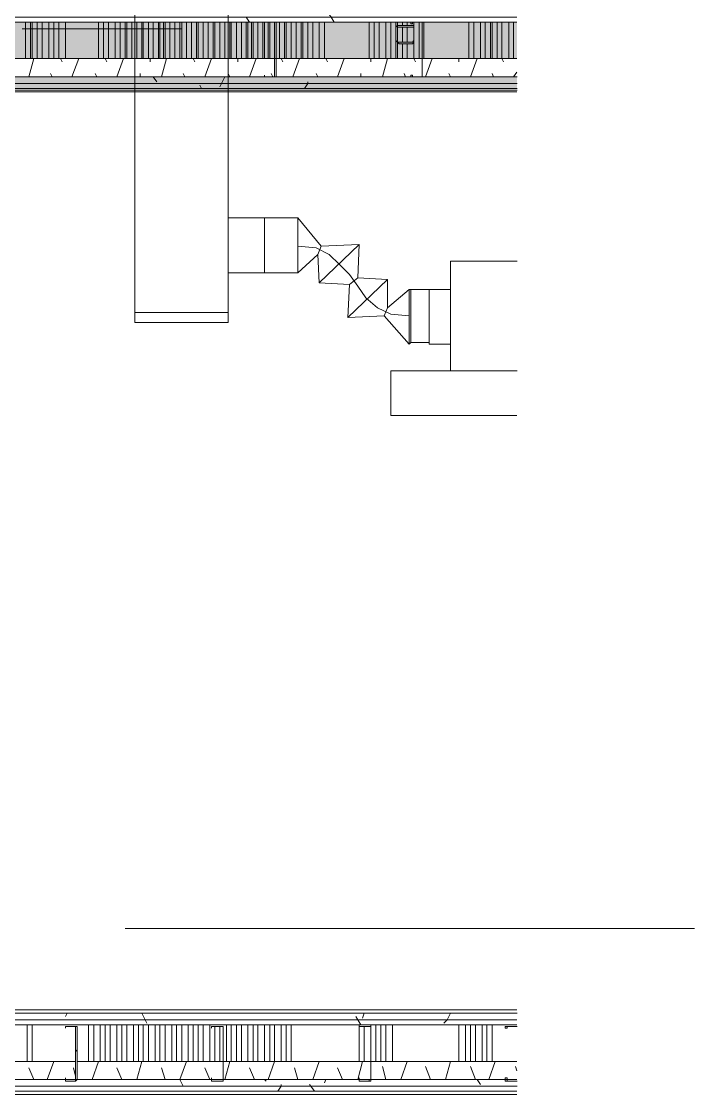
# Model space of a CAD drawing. Header units: metres. Extents: x 39 to 278, y -7 to 151.
# Drawn here: x 104.715 to 106.573, y 24.859 to 27.822 of the extents above; entities that cross this region are included whole.
import ezdxf

# ---------------------------------------------------------------- set-up
doc = ezdxf.new("R2010")
doc.units = ezdxf.units.M
doc.layers.add('HVAC - Ductos', color=5, linetype='Continuous', lineweight=50)
doc.layers.add('PDF_Geometry', color=7, linetype='Continuous', true_color=0xaaaaaa)
doc.layers.add('PDF_Solid Fills', color=7, linetype='Continuous', true_color=0xffffff)

msp = doc.modelspace()

# ---------------------------------------------------------------- hatches: boundary and pattern name
at = {"layer": 'PDF_Solid Fills', "lineweight": 0, "transparency": 33554559}
msp.add_hatch(color=256, dxfattribs=at).paths.add_polyline_path([(103.7312, 27.7191), (106.0824, 27.7191), (106.0824, 27.8199), (103.7312, 27.8199)])
msp.add_hatch(color=256, dxfattribs=at).paths.add_polyline_path([(103.7312, 27.7191), (106.0824, 27.7191), (106.0824, 27.8199), (103.7312, 27.8199)])
h = msp.add_hatch(color=256, dxfattribs=at)
h.paths.add_polyline_path([(105.7571, 27.8107), (105.7941, 27.8061), (105.7941, 27.8107)])
h.paths.add_polyline_path([(105.7941, 27.7649), (105.7571, 27.7649), (105.7941, 27.7603)])
h.paths.add_polyline_path([(105.753, 27.8061), (105.7483, 27.8061), (105.7483, 27.7695)])
h = msp.add_hatch(color=256, dxfattribs=at)
h.paths.add_polyline_path([(103.6029, 27.6366), (103.6029, 27.6503), (103.5618, 27.6503), (103.5618, 27.6366)])
h.paths.add_polyline_path([(103.7865, 27.6503), (103.7865, 27.6366), (106.0826, 27.6366), (106.0826, 27.6503)])
h = msp.add_hatch(color=256, dxfattribs=at)
h.paths.add_polyline_path([(103.6171, 27.6504), (103.6171, 27.6687), (103.58, 27.6687), (103.58, 27.6504)])
h.paths.add_polyline_path([(103.7683, 27.6687), (103.7683, 27.6504), (106.0825, 27.6504), (106.0825, 27.6687)])

# ---------------------------------------------------------------- linework, layer by layer
at = {"layer": 'HVAC - Ductos', "lineweight": 0}
for points in [[(105.2854, 28.5579), (105.2854, 27.0178), (105.0282, 27.0178), (105.0282, 28.5579)], [(105.4777, 27.2791), (105.4777, 27.2745), (105.4777, 27.2699), (105.4777, 27.2561), (105.4777, 27.2378), (105.4777, 27.2195), (105.4777, 27.2011), (105.4777, 27.1828), (105.4777, 27.1645), (105.4777, 27.1461), (105.4777, 27.137), (105.4777, 27.1278), (105.4777, 27.137), (105.4777, 27.1461), (105.4777, 27.1645), (105.4777, 27.1828), (105.4777, 27.2011), (105.4777, 27.2195), (105.4777, 27.2378), (105.4777, 27.2561), (105.4777, 27.2699), (105.4777, 27.2745)], [(105.4777, 27.1278), (105.4777, 27.2791)], [(105.7895, 27.082), (105.7895, 27.0728), (105.7895, 27.0591), (105.7895, 27.0453), (105.7895, 27.027), (105.7895, 27.0087), (105.7895, 26.9903), (105.7895, 26.972), (105.7895, 26.9537), (105.7895, 26.9445), (105.7895, 26.9353), (105.7895, 26.9445), (105.7895, 26.9537), (105.7895, 26.972), (105.7895, 26.9903), (105.7895, 27.0087), (105.7895, 27.027), (105.7895, 27.0453), (105.7895, 27.0591), (105.7895, 27.0728)], [(105.0282, 27.0178), (105.2854, 27.0178), (105.2854, 26.9903), (105.0282, 26.9903)]]:
    msp.add_lwpolyline(points, close=True, dxfattribs=at)
for points in [[(105.1571, 27.8016), (104.7171, 27.8016)], [(105.5418, 27.2011), (105.6471, 27.2057), (105.5371, 27.1003), (105.533, 27.1783), (105.4777, 27.1278), (105.3859, 27.1278), (105.3859, 27.137), (105.3859, 27.1461), (105.3859, 27.1645), (105.3859, 27.1828), (105.3859, 27.2011), (105.3859, 27.2195), (105.3859, 27.2378), (105.3859, 27.2561), (105.3859, 27.2699), (105.3859, 27.2745), (105.3859, 27.2791), (105.2854, 27.2791), (105.2854, 27.2745), (105.2854, 27.2699), (105.2854, 27.2561), (105.2854, 27.2378), (105.2854, 27.2195), (105.2854, 27.2011), (105.2854, 27.1828), (105.2854, 27.1645), (105.2854, 27.1461), (105.2854, 27.137), (105.2854, 27.1278), (105.3859, 27.1278), (105.3859, 27.137), (105.3859, 27.1461), (105.3859, 27.1645), (105.3859, 27.1828), (105.3859, 27.2011), (105.3859, 27.2195), (105.3859, 27.2378), (105.3859, 27.2561), (105.3859, 27.2699), (105.3859, 27.2745), (105.3859, 27.2791), (105.4777, 27.2791), (105.5418, 27.2011), (105.533, 27.1783)], [(105.4777, 27.2011), (105.5283, 27.1965), (105.5647, 27.1783), (105.5924, 27.1507), (105.6201, 27.1233), (105.643, 27.0911), (105.6653, 27.0591), (105.6977, 27.0315), (105.7341, 27.0133), (105.7847, 27.0087)], [(105.643, 27.1141), (105.7254, 27.1095), (105.6154, 27.0041), (105.6201, 27.0957), (105.5371, 27.1003), (105.6471, 27.2057), (105.643, 27.1141), (105.6201, 27.0957)], [(106.0829, 26.8574), (105.8995, 26.8574), (105.8995, 27.1599), (106.0829, 27.1599)], [(105.7254, 27.0315), (105.7847, 27.082), (105.7847, 26.9307), (105.7159, 27.0087), (105.6154, 27.0041), (105.7254, 27.1095), (105.7254, 27.0315), (105.7159, 27.0087)], [(105.8401, 27.082), (105.8401, 27.0728), (105.8401, 27.0637), (105.8401, 27.0453), (105.8401, 27.027), (105.8401, 27.0087), (105.8401, 26.9903), (105.8401, 26.972), (105.8401, 26.9537), (105.8401, 26.9399), (105.8401, 26.9353), (105.8401, 26.9307), (105.8995, 26.9307), (105.8995, 26.9353), (105.8995, 26.9399), (105.8995, 26.9537), (105.8995, 26.972), (105.8995, 26.9903), (105.8995, 27.0087), (105.8995, 27.027), (105.8995, 27.0407), (105.8995, 27.0545), (105.8995, 27.0683), (105.8995, 27.0774), (105.8995, 27.082), (105.8401, 27.082), (105.7895, 27.082), (105.7847, 27.082), (105.7847, 27.0774), (105.7847, 27.0637), (105.7847, 27.0361), (105.7847, 27.0087), (105.7847, 26.9766), (105.7847, 26.9537), (105.7847, 26.9353), (105.7847, 26.9307), (105.7847, 26.9353), (105.7847, 26.9537), (105.7847, 26.9766), (105.7847, 27.0087), (105.7847, 27.0361), (105.7847, 27.0637), (105.7847, 27.0774), (105.7847, 27.082)], [(105.7847, 26.9307), (105.7895, 26.9353), (105.7895, 26.9399), (105.7895, 26.9537), (105.7895, 26.9811), (105.7895, 27.0087), (105.7895, 27.0361), (105.7895, 27.0591), (105.7895, 27.0774), (105.7895, 27.082), (105.7895, 27.0774), (105.7895, 27.0591), (105.7895, 27.0361), (105.7895, 27.0087), (105.7895, 26.9811), (105.7895, 26.9537), (105.7895, 26.9399), (105.7895, 26.9353), (105.8401, 26.9353)], [(105.8401, 27.082), (105.8401, 27.082)], [(105.8401, 27.0683), (105.8401, 27.0728)], [(105.8401, 26.9537), (105.8401, 26.972), (105.8401, 26.9903), (105.8401, 27.0087), (105.8401, 27.027), (105.8401, 27.0453), (105.8401, 27.0591)], [(106.0826, 26.8574), (105.7341, 26.8574), (105.7341, 26.7337), (106.0826, 26.7337)]]:
    msp.add_lwpolyline(points, dxfattribs=at)
at = {"layer": 'PDF_Geometry', "lineweight": 0}
for points in [[(103.5483, 32.2979), (103.5483, 32.6737), (103.5435, 32.6737), (103.5388, 32.6737), (103.5341, 32.6737), (103.5341, 32.2979), (103.5341, 32.6737), (103.5388, 32.6737), (103.5435, 32.6737), (103.5483, 32.6737), (103.5483, 32.2887), (103.5483, 32.1971), (103.5483, 30.0887), (103.5483, 27.6365), (106.0826, 27.6365), (103.5483, 27.6365), (103.5483, 30.0933)], [(103.5618, 32.6737), (103.5618, 32.2887), (103.5618, 32.1971), (103.5618, 27.6687), (103.5618, 27.6503), (103.58, 27.6503), (103.6029, 27.6503), (103.6029, 27.6365), (103.6029, 25.0836), (103.6029, 24.9003), (103.6029, 24.882), (106.083, 24.882)], [(103.6812, 27.9437), (103.6812, 27.7191), (103.7312, 27.7191), (103.7312, 32.6737), (103.7312, 27.8199), (103.7312, 27.7191), (103.7312, 27.8199), (106.0828, 27.8199)], [(103.5483, 30.1162), (103.5483, 27.6365), (103.5847, 27.6365), (103.5847, 25.0836), (103.5847, 24.8682), (106.0826, 24.8682)], [(104.6024, 27.7191), (104.1988, 27.7191), (103.9512, 27.7191), (103.7312, 27.7191), (103.7312, 27.8199), (103.7453, 27.8199), (103.7636, 27.8199), (106.0825, 27.8199)], [(106.0826, 27.8199), (103.7453, 27.8199), (103.7453, 27.8337), (106.0826, 27.8337)], [(104.7259, 27.7191), (104.7259, 27.8199)], [(104.7401, 27.7191), (104.7401, 27.8199)], [(104.7441, 27.7191), (104.7441, 27.8199)], [(104.79, 27.7191), (104.79, 27.8199)], [(104.8042, 27.7191), (104.8042, 27.8199)], [(104.8177, 27.7191), (104.8177, 27.8199)], [(104.8359, 27.7191), (104.8359, 27.8199)], [(104.9277, 27.7191), (104.9277, 27.8199)], [(104.9412, 27.7191), (104.9412, 27.8199)], [(104.9553, 27.7191), (104.9553, 27.8199)], [(104.9736, 27.7191), (104.9736, 27.8199)], [(105.0012, 27.7191), (105.0012, 27.8199)], [(105.0053, 27.7191), (105.0053, 27.8199)], [(105.0471, 27.7191), (105.0471, 27.8199)], [(105.0512, 27.7191), (105.0512, 27.8199)], [(105.093, 27.7191), (105.093, 27.8199)], [(105.0971, 27.7191), (105.0971, 27.8199)], [(105.1065, 27.7191), (105.1065, 27.8199)], [(105.1112, 27.7191), (105.1112, 27.8199)], [(105.1524, 27.7191), (105.1524, 27.8199)], [(105.1571, 27.7191), (105.1571, 27.8199)], [(105.203, 27.7191), (105.203, 27.8199)], [(105.2442, 27.7191), (105.2442, 27.8199)], [(105.2482, 27.7191), (105.2482, 27.8199)], [(105.2624, 27.7191), (105.2624, 27.8199)], [(105.2901, 27.7191), (105.2901, 27.8199)], [(105.2941, 27.7191), (105.2941, 27.8199)], [(105.3353, 27.7191), (105.3353, 27.8199)], [(105.34, 27.7191), (105.34, 27.8199)], [(105.3495, 27.7191), (105.3495, 27.8199)], [(105.3542, 27.7191), (105.3542, 27.8199)], [(105.3812, 27.7191), (105.3812, 27.8199)], [(105.3859, 27.7191), (105.3859, 27.8199)], [(105.3954, 27.7191), (105.3954, 27.8199)], [(105.4001, 27.7191), (105.4001, 27.8199)], [(105.4136, 27.8199), (105.4136, 27.8199)], [(105.4412, 27.7191), (105.4412, 27.8199)], [(105.4453, 27.7191), (105.4453, 27.8199)], [(105.4871, 27.7191), (105.4871, 27.8199)], [(105.4912, 27.7191), (105.4912, 27.8199)], [(105.5054, 27.7191), (105.5054, 27.8199)], [(105.5188, 27.7191), (105.5188, 27.8199)], [(105.5371, 27.7191), (105.5371, 27.8199)], [(105.5512, 27.7191), (105.5512, 27.8199)], [(105.6747, 27.7191), (105.6747, 27.8199)], [(105.6882, 27.7191), (105.6882, 27.8199)], [(105.7024, 27.7191), (105.7024, 27.8199)], [(105.7206, 27.7191), (105.7206, 27.8199)], [(105.7483, 27.8061), (105.7483, 27.8199)], [(105.753, 27.8061), (105.753, 27.8199)], [(105.78, 27.8107), (105.78, 27.8199)], [(105.7982, 27.7191), (105.7982, 27.8199)], [(105.8124, 27.7191), (105.8124, 27.8199)], [(105.8212, 27.8199), (105.8212, 27.8199)], [(105.8212, 27.8199), (105.8212, 27.8199)], [(105.8259, 27.7191), (105.8259, 27.8199)], [(105.9501, 27.7191), (105.9501, 27.8199)], [(105.9636, 27.7191), (105.9636, 27.8199)], [(105.9818, 27.7191), (105.9818, 27.8199)], [(105.9953, 27.7191), (105.9953, 27.8199)], [(106.0095, 27.7191), (106.0095, 27.8199)], [(106.0142, 27.7191), (106.0142, 27.8199)], [(106.0601, 27.7191), (106.0601, 27.8199)], [(106.0736, 27.7191), (106.0736, 27.8199)], [(105.3859, 27.8153), (105.3859, 27.8153)], [(105.78, 27.7649), (105.78, 27.8061)], [(105.7982, 27.8061), (105.7982, 27.7695), (105.7982, 27.8061)], [(105.7483, 27.7191), (105.7483, 27.7695)], [(105.753, 27.7191), (105.753, 27.7695)], [(105.78, 27.7191), (105.78, 27.7603)], [(104.6071, 27.7191), (105.4183, 27.7191), (105.8212, 27.7191), (106.0828, 27.7191)], [(105.3859, 27.6733), (105.3859, 27.6733)], [(103.5618, 27.6365), (103.5618, 27.6503), (106.083, 27.6503)], [(106.0829, 27.6503), (103.58, 27.6503), (103.58, 27.6687), (106.0829, 27.6687)], [(106.0826, 27.6687), (103.6812, 27.6687)], [(106.0826, 27.6687), (103.7683, 27.6687), (103.7683, 27.6503), (103.7683, 27.6365), (103.7683, 25.0836), (103.7683, 25.0653), (103.7683, 25.0516)], [(106.0825, 27.6503), (103.7865, 27.6503), (103.7865, 27.6365), (103.7865, 25.0836), (103.7865, 25.0653), (106.0825, 25.0653)], [(105.4136, 27.6687), (105.4136, 27.6687)], [(105.8212, 27.6687), (105.8212, 27.6687)], [(105.8212, 27.6687), (105.8212, 27.6687)], [(103.5847, 25.0836), (103.5847, 27.6365), (103.6029, 27.6365), (103.5847, 27.6365), (103.5618, 27.6365), (106.083, 27.6365)], [(106.0825, 25.0836), (103.8, 25.0836), (103.8, 27.6365), (106.0825, 27.6365)], [(103.8, 27.6365), (106.0829, 27.6365)], [(106.0829, 27.632), (103.8, 27.632)], [(103.8, 27.632), (106.0829, 27.632)], [(106.0829, 27.632), (103.8, 27.632)], [(103.8, 27.632), (106.0829, 27.632)], [(106.0824, 25.0836), (103.8047, 25.0836), (103.8047, 27.6365), (103.8047, 25.0836)], [(103.7177, 25.8903), (103.7177, 25.4869), (103.7177, 25.0836), (103.7177, 25.0516), (103.7177, 24.9507), (103.6171, 24.9507), (103.7177, 24.9507), (104.0524, 24.9507), (104.46, 24.9507), (104.8636, 24.9507)], [(106.0965, 25.3174), (105.0012, 25.3174)], [(106.573, 25.3174), (106.0965, 25.3174)], [(106.0824, 24.8591), (103.5847, 24.8591), (103.5847, 24.8682), (103.5847, 24.882), (103.5847, 25.0836), (103.5847, 24.882)], [(106.0829, 25.0836), (103.8, 25.0836)], [(103.8, 25.0836), (106.0829, 25.0836)], [(106.0829, 25.0836), (103.8, 25.0836)], [(106.0829, 25.0836), (103.8, 25.0836)], [(103.8094, 25.0928), (106.0825, 25.0928)], [(106.0825, 25.0928), (103.8094, 25.0928)], [(106.0827, 24.9003), (103.6171, 24.9003), (103.6171, 24.9507), (103.6171, 25.0516)], [(103.7683, 24.9507), (103.7683, 25.0516), (103.7177, 25.0516), (103.7683, 25.0516), (106.0826, 25.0516)], [(104.7306, 24.9507), (104.7306, 25.0516)], [(104.7441, 24.9507), (104.7441, 25.0516)], [(104.8359, 25.0424), (104.8359, 25.0424)], [(104.8636, 25.047), (104.8636, 25.047)], [(104.8683, 24.9507), (105.2712, 24.9507), (105.6795, 24.9507), (105.6795, 25.0516)], [(104.9, 24.9507), (104.9, 25.0516)], [(104.9142, 24.9507), (104.9142, 25.0516)], [(104.9324, 24.9507), (104.9324, 25.0516)], [(104.9459, 24.9507), (104.9459, 25.0516)], [(104.9601, 24.9507), (104.9601, 25.0516)], [(104.9783, 24.9507), (104.9783, 25.0516)], [(104.9918, 24.9507), (104.9918, 25.0516)], [(105.0053, 24.9507), (105.0053, 25.0516)], [(105.0242, 24.9507), (105.0242, 25.0516)], [(105.0377, 24.9507), (105.0377, 25.0516)], [(105.0512, 24.9507), (105.0512, 25.0516)], [(105.0653, 24.9507), (105.0653, 25.0516)], [(105.0836, 24.9507), (105.0836, 25.0516)], [(105.0971, 24.9507), (105.0971, 25.0516)], [(105.1112, 24.9507), (105.1112, 25.0516)], [(105.1295, 24.9507), (105.1295, 25.0516)], [(105.143, 24.9507), (105.143, 25.0516)], [(105.1571, 24.9507), (105.1571, 25.0516)], [(105.1888, 24.9507), (105.1888, 25.0516)], [(105.203, 24.9507), (105.203, 25.0516)], [(105.2165, 24.9507), (105.2165, 25.0516)], [(105.2347, 24.9507), (105.2347, 25.0516)], [(105.2395, 25.0424), (105.2395, 25.0424)], [(105.2482, 24.9507), (105.2482, 25.047)], [(105.2624, 24.9507), (105.2624, 25.047)], [(105.2712, 25.047), (105.2712, 25.047)], [(105.2712, 25.047), (105.2712, 25.047)], [(105.2806, 24.9507), (105.2806, 25.0516)], [(105.2941, 24.9507), (105.2941, 25.0516)], [(105.3083, 24.9507), (105.3083, 25.0516)], [(105.3218, 24.9507), (105.3218, 25.0516)], [(105.34, 24.9507), (105.34, 25.0516)], [(105.3542, 24.9507), (105.3542, 25.0516)], [(105.3677, 24.9507), (105.3677, 25.0516)], [(105.3859, 24.9507), (105.3859, 25.0516)], [(105.4001, 24.9507), (105.4001, 25.0516)], [(105.4136, 24.9507), (105.4136, 25.0516)], [(105.4318, 24.9507), (105.4318, 25.0516)], [(105.4453, 24.9507), (105.4453, 25.0516)], [(105.4595, 24.9507), (105.4595, 25.0516)], [(105.6471, 24.9507), (105.6471, 25.0516)], [(105.6471, 25.0424), (105.6471, 25.0424)], [(105.6612, 24.9507), (105.6612, 25.047)], [(105.693, 24.9507), (105.693, 25.0516)], [(105.7071, 24.9507), (105.7071, 25.0516)], [(105.7206, 24.9507), (105.7206, 25.0516)], [(105.7388, 24.9507), (105.7388, 25.0516)], [(105.9224, 24.9507), (105.9224, 25.0516)], [(105.9406, 24.9507), (105.9406, 25.0516)], [(105.9541, 24.9507), (105.9541, 25.0516)], [(105.9683, 24.9507), (105.9683, 25.0516)], [(105.9865, 24.9507), (105.9865, 25.0516)], [(106, 24.9507), (106, 25.0516)], [(106.0142, 24.9507), (106.0142, 25.0516)], [(106.083, 25.047), (106.0554, 25.047), (106.0554, 25.0424), (106.0506, 25.0424), (106.0506, 25.047), (106.0828, 25.047)], [(106.0825, 24.9507), (105.6795, 24.9507)], [(104.8359, 24.9049), (104.8359, 24.9049)], [(105.2395, 24.9049), (105.2395, 24.9049)], [(105.6471, 24.9049), (105.6471, 24.9049)], [(106.083, 24.8957), (106.0554, 24.8957), (106.0554, 24.9049), (106.0506, 24.9049), (106.0506, 24.8957), (106.0828, 24.8957)]]:
    msp.add_lwpolyline(points, dxfattribs=at)
for points in [[(104.7583, 27.8199), (104.7583, 27.7191)], [(104.7718, 27.8199), (104.7718, 27.7191)], [(104.9871, 27.8199), (104.9871, 27.7191)], [(105.0195, 27.8199), (105.0195, 27.7191)], [(105.033, 27.8199), (105.033, 27.7191)], [(105.0653, 27.8199), (105.0653, 27.7191)], [(105.0788, 27.8199), (105.0788, 27.7191)], [(105.1247, 27.8199), (105.1247, 27.7191)], [(105.1382, 27.8199), (105.1382, 27.7191)], [(105.1706, 27.8199), (105.1706, 27.7191)], [(105.1841, 27.8199), (105.1841, 27.7191)], [(105.1983, 27.8199), (105.1983, 27.7191)], [(105.2165, 27.8199), (105.2165, 27.7191)], [(105.23, 27.8199), (105.23, 27.7191)], [(105.2624, 27.8199), (105.2624, 27.7191)], [(105.2759, 27.8199), (105.2759, 27.7191)], [(105.3083, 27.8199), (105.3083, 27.7191)], [(105.3218, 27.8199), (105.3218, 27.7191)], [(105.3677, 27.8199), (105.3677, 27.7191)], [(105.3859, 27.8153), (105.3859, 27.8199)], [(105.4136, 27.8199), (105.4183, 27.8199), (105.4183, 27.6687), (105.4136, 27.6687), (105.3859, 27.6687), (105.3859, 27.6733), (105.3859, 27.6687), (105.4136, 27.6687), (105.4136, 27.8199), (105.3859, 27.8199)], [(105.4136, 27.8199), (105.4136, 27.7191)], [(105.4271, 27.8199), (105.4271, 27.7191)], [(105.4595, 27.8199), (105.4595, 27.7191)], [(105.473, 27.8199), (105.473, 27.7191)], [(105.7341, 27.8199), (105.7341, 27.7191)], [(105.7665, 27.8199), (105.7665, 27.8107)], [(105.8212, 27.8199), (105.8212, 27.6687), (105.7895, 27.6687), (105.7895, 27.6733), (105.7942, 27.6733), (105.7942, 27.6687), (105.8212, 27.6687), (105.8212, 27.8199), (105.7942, 27.8199), (105.7942, 27.8153), (105.7895, 27.8153), (105.7895, 27.8199)], [(106.0277, 27.8199), (106.0277, 27.7191)], [(106.0412, 27.8199), (106.0412, 27.7191)], [(105.7942, 27.8061), (105.7571, 27.8061), (105.753, 27.8061), (105.753, 27.7695), (105.753, 27.7649), (105.7571, 27.7649), (105.7942, 27.7649), (105.7982, 27.7695), (105.7982, 27.7649), (105.7942, 27.7603), (105.7571, 27.7603), (105.753, 27.7649), (105.7483, 27.7695), (105.7483, 27.8061), (105.753, 27.8107), (105.7571, 27.8107), (105.7942, 27.8107), (105.7982, 27.8107), (105.7982, 27.8061)], [(105.7665, 27.8061), (105.7665, 27.7649)], [(105.7665, 27.7603), (105.7665, 27.7191)], [(104.6071, 27.7191), (105.4183, 27.7191), (105.8212, 27.7191), (106.0828, 27.7191), (105.8212, 27.7191), (105.4183, 27.7191)], [(106.0829, 27.6365), (103.8, 27.6365)], [(106.0825, 27.6274), (103.8094, 27.6274)], [(106.0825, 27.6274), (103.8094, 27.6274)], [(103.8182, 27.6365), (106.0828, 27.6365)], [(104.8359, 25.0424), (104.8359, 25.047)], [(104.8636, 25.047), (104.8683, 25.047), (104.8683, 24.9003), (104.8636, 24.8957), (104.8359, 24.8957), (104.8359, 24.9049), (104.8359, 24.8957), (104.8636, 24.8957), (104.8636, 24.9003), (104.8636, 25.047), (104.8359, 25.047)], [(105.1753, 25.0516), (105.1753, 24.9507)], [(105.2395, 25.0424), (105.2395, 25.047)], [(105.2712, 25.047), (105.2712, 24.9003), (105.2712, 24.8957), (105.2395, 24.8957), (105.2395, 24.9049), (105.2395, 24.8957), (105.2712, 24.8957), (105.2712, 24.9003), (105.2712, 25.047), (105.2395, 25.047)], [(105.6471, 25.0424), (105.6471, 25.047)], [(105.6747, 25.047), (105.6795, 25.047), (105.6795, 24.9003), (105.6795, 24.8957), (105.6747, 24.8957), (105.6471, 24.8957), (105.6471, 24.9049), (105.6471, 24.8957), (105.6747, 24.8957), (105.6747, 24.9003), (105.6795, 24.9003), (105.6795, 25.047), (105.6747, 25.047), (105.6471, 25.047)], [(103.5847, 24.8682), (106.0824, 24.8682)]]:
    msp.add_lwpolyline(points, close=True, dxfattribs=at)
at = {"layer": 'PDF_Geometry', "color": 254, "lineweight": 0, "true_color": 0xeaeaea}
for points in [[(105.3353, 27.8337), (105.3447, 27.8199)], [(105.5695, 27.8337), (105.5782, 27.8199), (105.5695, 27.8337), (105.56, 27.8474)], [(105.0788, 27.6687), (105.0883, 27.6549)], [(105.2071, 27.6457), (105.2118, 27.6365)], [(105.2671, 27.6503), (105.2759, 27.6687), (105.2671, 27.6503), (105.2624, 27.6411)], [(105.5054, 27.6503), (105.5054, 27.6549), (105.5054, 27.6503), (105.4959, 27.6365)]]:
    msp.add_lwpolyline(points, close=True, dxfattribs=at)
at = {"layer": 'PDF_Geometry', "color": 254, "lineweight": 0, "true_color": 0xdddddd}
for points in [[(104.7488, 27.7191), (104.7353, 27.6687)], [(104.8224, 27.7191), (104.8271, 27.7099)], [(104.873, 27.7191), (104.8541, 27.6687)], [(104.9459, 27.7191), (104.9506, 27.7099)], [(104.9965, 27.7191), (104.9783, 27.6687)], [(105.0701, 27.7191), (105.0701, 27.7099)], [(105.1153, 27.7191), (105.1018, 27.6687)], [(105.1888, 27.7191), (105.1936, 27.7099)], [(105.2395, 27.7191), (105.2212, 27.6687)], [(105.3123, 27.7191), (105.3123, 27.7099)], [(105.363, 27.7191), (105.3447, 27.6687)], [(105.4318, 27.7191), (105.4365, 27.7099)], [(105.4824, 27.7191), (105.4642, 27.6687)], [(105.5553, 27.7191), (105.56, 27.7099)], [(105.6059, 27.7191), (105.5877, 27.6687)], [(105.6795, 27.7191), (105.6795, 27.7099)], [(105.7254, 27.7191), (105.7112, 27.6687)], [(105.7982, 27.7191), (105.803, 27.7099)], [(105.8489, 27.7191), (105.8306, 27.6687)], [(105.9224, 27.7191), (105.9224, 27.7099)], [(105.973, 27.7191), (105.9541, 27.6687)], [(106.0412, 27.7191), (106.0459, 27.7099)], [(104.7947, 27.6778), (104.7995, 27.6687)], [(104.9182, 27.6778), (104.923, 27.6687)], [(105.0424, 27.6778), (105.0424, 27.6687)], [(105.1612, 27.6778), (105.1659, 27.6687)], [(105.2854, 27.6778), (105.2901, 27.6687)], [(105.4041, 27.6778), (105.4088, 27.6687)], [(105.5283, 27.6778), (105.533, 27.6687)], [(105.6518, 27.6778), (105.6518, 27.6687)], [(105.7712, 27.6778), (105.7753, 27.6687)], [(105.8947, 27.6778), (105.8995, 27.6687)], [(106.0142, 27.6778), (106.0182, 27.6687)], [(106.0736, 27.6687), (106.0825, 27.6816)]]:
    msp.add_lwpolyline(points, close=True, dxfattribs=at)
at = {"layer": 'PDF_Geometry', "color": 254, "lineweight": 0, "true_color": 0xeaeaea}
for points in [[(104.8406, 25.0836), (104.8359, 25.0745)], [(105.0606, 25.0561), (105.0559, 25.0653), (105.0471, 25.0836)], [(105.6518, 25.0516), (105.643, 25.0653), (105.6383, 25.0745)], [(105.6612, 25.0836), (105.6565, 25.0699)], [(105.8995, 25.0836), (105.89, 25.0653), (105.8812, 25.0561)], [(106.0047, 25.0516), (106, 25.0516)], [(105.1612, 24.882), (105.1524, 24.9003)], [(105.3906, 24.8957), (105.3859, 24.9003)], [(105.4318, 24.8865), (105.4318, 24.882), (105.423, 24.8682)], [(105.5236, 24.8682), (105.5141, 24.882), (105.5101, 24.8865)], [(105.5553, 24.9003), (105.5512, 24.8911)], [(105.9818, 24.8865), (105.973, 24.9003)], [(105.1612, 24.882), (105.1612, 24.882)]]:
    msp.add_lwpolyline(points, dxfattribs=at)
at = {"layer": 'PDF_Geometry', "color": 254, "lineweight": 0, "true_color": 0xd2d2d2}
for points in [[(105.2712, 25.0057), (105.2712, 25.0057)], [(104.8636, 24.9782), (104.8683, 24.9828)], [(105.6653, 24.8957), (105.6653, 24.8957)], [(105.6795, 24.9095), (105.6795, 24.9095)]]:
    msp.add_lwpolyline(points, dxfattribs=at)
at = {"layer": 'PDF_Geometry', "color": 254, "lineweight": 0, "true_color": 0xdddddd}
for points in [[(104.7853, 24.9003), (104.8042, 24.9507)], [(104.9095, 24.9003), (104.9277, 24.9507)], [(105.033, 24.9003), (105.0471, 24.9507)], [(105.1524, 24.9003), (105.1706, 24.9507)], [(105.2759, 24.9003), (105.2901, 24.9507)], [(105.3954, 24.9003), (105.4136, 24.9507)], [(105.5188, 24.9003), (105.5371, 24.9507)], [(105.643, 24.9003), (105.6565, 24.9507)], [(105.7618, 24.9003), (105.78, 24.9507)], [(105.8853, 24.9003), (105.8995, 24.9507)], [(106.0047, 24.9003), (106.023, 24.9507)], [(104.7488, 24.9003), (104.7353, 24.9324)], [(104.8636, 24.9095), (104.8588, 24.9324)], [(104.9918, 24.9003), (104.9783, 24.9324)], [(105.1112, 24.9003), (105.1018, 24.9324)], [(105.2347, 24.9003), (105.2212, 24.9324)], [(105.3582, 24.9003), (105.3447, 24.9324)], [(105.4777, 24.9003), (105.4682, 24.9324)], [(105.6012, 24.9003), (105.5877, 24.9324)], [(105.7206, 24.9003), (105.7112, 24.9369)], [(105.8441, 24.9003), (105.8306, 24.9369)], [(105.9683, 24.9003), (105.9541, 24.9369)], [(106.0783, 24.9369), (106.0826, 24.9244)], [(104.8683, 24.9003), (104.8683, 24.9095)]]:
    msp.add_lwpolyline(points, dxfattribs=at)

doc.saveas('drawing.dxf')
